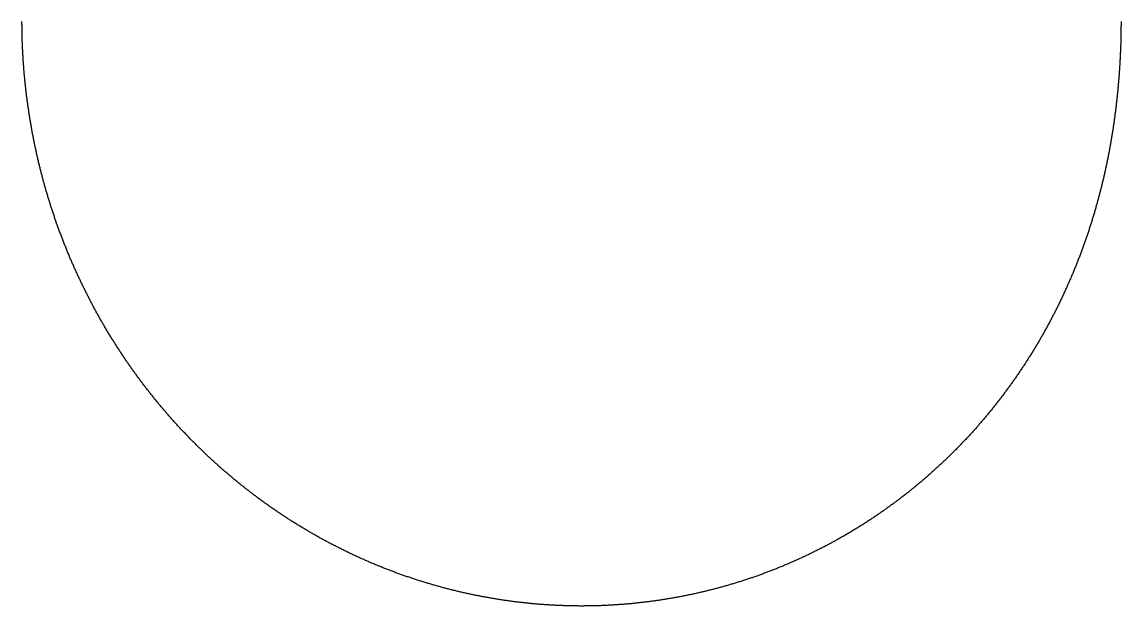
# Model space of a CAD drawing. Header units: metres. Extents: x -294 to 245, y -287 to 286.
# Drawn here: x -294 to 245, y -287 to 0 of the extents above; entities that cross this region are included whole.
import ezdxf

# ---------------------------------------------------------------- set-up
doc = ezdxf.new("R2010")
doc.units = ezdxf.units.M

msp = doc.modelspace()

# ---------------------------------------------------------------- linework, layer by layer
msp.add_lwpolyline([(245.04, -0.24), (245.04, -0.72), (245.04, -1.21), (245.04, -1.21), (245.04, -1.7), (245.04, -2.18), (245.03, -2.67), (245.03, -3.16), (245.03, -3.64), (245.02, -4.13), (245.02, -4.62), (245.01, -5.1), (245, -5.59), (245, -6.08), (244.99, -6.56), (244.98, -7.05), (244.97, -7.54), (244.96, -8.02), (244.95, -8.51), (244.94, -9), (244.93, -9.48), (244.91, -9.97), (244.9, -10.45), (244.88, -10.94), (244.87, -11.43), (244.85, -11.91), (244.84, -12.4), (244.82, -12.89), (244.8, -13.37), (244.78, -13.86), (244.76, -14.35), (244.74, -14.83), (244.72, -15.32), (244.7, -15.8), (244.68, -16.29), (244.66, -16.78), (244.63, -17.26), (244.61, -17.75), (244.58, -18.24), (244.56, -18.72), (244.53, -19.21), (244.51, -19.69), (244.48, -20.18), (244.45, -20.67), (244.42, -21.15), (244.4, -21.64), (244.37, -22.12), (244.34, -22.61), (244.31, -23.09), (244.27, -23.58), (244.24, -24.07), (244.21, -24.55), (244.18, -25.04), (244.14, -25.52), (244.11, -26.01), (244.07, -26.49), (244.04, -26.98), (244, -27.46), (243.96, -27.95), (243.92, -28.43), (243.88, -28.92), (243.84, -29.4), (243.8, -29.89), (243.76, -30.37), (243.72, -30.86), (243.68, -31.34), (243.63, -31.83), (243.59, -32.31), (243.55, -32.8), (243.5, -33.28), (243.45, -33.77), (243.41, -34.25), (243.36, -34.74), (243.31, -35.22), (243.26, -35.71), (243.21, -36.19), (243.16, -36.67), (243.11, -37.16), (243.06, -37.64), (243.01, -38.13), (242.96, -38.61), (242.9, -39.09), (242.85, -39.58), (242.8, -40.06), (242.74, -40.54), (242.68, -41.03), (242.63, -41.51), (242.57, -41.99), (242.51, -42.48), (242.45, -42.96), (242.39, -43.44), (242.33, -43.93), (242.27, -44.41), (242.21, -44.89), (242.15, -45.37), (242.08, -45.86), (242.02, -46.34), (241.95, -46.82), (241.89, -47.3), (241.82, -47.79), (241.76, -48.27), (241.69, -48.75), (241.62, -49.23), (241.55, -49.71), (241.48, -50.2), (241.41, -50.68), (241.34, -51.16), (241.27, -51.64), (241.2, -52.12), (241.12, -52.6), (241.05, -53.08), (240.97, -53.57), (240.9, -54.05), (240.82, -54.53), (240.75, -55.01), (240.67, -55.49), (240.59, -55.97), (240.51, -56.45), (240.43, -56.93), (240.35, -57.41), (240.27, -57.89), (240.19, -58.37), (240.11, -58.85), (240.02, -59.33), (239.94, -59.81), (239.85, -60.29), (239.77, -60.77), (239.68, -61.24), (239.6, -61.72), (239.51, -62.2), (239.42, -62.68), (239.33, -63.16), (239.24, -63.64), (239.15, -64.12), (239.06, -64.59), (238.97, -65.07), (238.87, -65.55), (238.78, -66.03), (238.69, -66.51), (238.59, -66.98), (238.5, -67.46), (238.4, -67.94), (238.3, -68.41), (238.21, -68.89), (238.11, -69.37), (238.01, -69.84), (237.91, -70.32), (237.81, -70.8), (237.71, -71.27), (237.6, -71.75), (237.5, -72.22), (237.4, -72.7), (237.29, -73.17), (237.19, -73.65), (237.08, -74.12), (236.97, -74.6), (236.87, -75.07), (236.76, -75.55), (236.65, -76.02), (236.54, -76.5), (236.43, -76.97), (236.32, -77.45), (236.21, -77.92), (236.09, -78.39), (235.98, -78.87), (235.86, -79.34), (235.75, -79.81), (235.63, -80.28), (235.52, -80.76), (235.4, -81.23), (235.28, -81.7), (235.16, -82.17), (235.04, -82.65), (234.92, -83.12), (234.8, -83.59), (234.68, -84.06), (234.56, -84.53), (234.43, -85), (234.31, -85.47), (234.18, -85.94), (234.06, -86.41), (233.93, -86.88), (233.81, -87.35), (233.68, -87.82), (233.55, -88.29), (233.42, -88.76), (233.29, -89.23), (233.16, -89.7), (233.03, -90.17), (232.89, -90.63), (232.76, -91.1), (232.63, -91.57), (232.49, -92.04), (232.36, -92.51), (232.22, -92.97), (232.08, -93.44), (231.95, -93.91), (231.81, -94.37), (231.67, -94.84), (231.53, -95.31), (231.39, -95.77), (231.25, -96.24), (231.1, -96.7), (230.96, -97.17), (230.82, -97.63), (230.67, -98.1), (230.53, -98.56), (230.38, -99.03), (230.23, -99.49), (230.09, -99.95), (229.94, -100.42), (229.79, -100.88), (229.64, -101.34), (229.49, -101.81), (229.34, -102.27), (229.18, -102.73), (229.03, -103.19), (228.88, -103.66), (228.72, -104.12), (228.57, -104.58), (228.41, -105.04), (228.25, -105.5), (228.1, -105.96), (227.94, -106.42), (227.78, -106.88), (227.62, -107.34), (227.46, -107.8), (227.3, -108.26), (227.13, -108.72), (226.97, -109.18), (226.81, -109.64), (226.64, -110.09), (226.48, -110.55), (226.31, -111.01), (226.14, -111.47), (225.98, -111.92), (225.81, -112.38), (225.64, -112.84), (225.47, -113.29), (225.3, -113.75), (225.13, -114.2), (224.95, -114.66), (224.78, -115.11), (224.61, -115.57), (224.43, -116.02), (224.26, -116.48), (224.08, -116.93), (223.9, -117.38), (223.73, -117.84), (223.55, -118.29), (223.37, -118.74), (223.19, -119.19), (223.01, -119.65), (222.83, -120.1), (222.64, -120.55), (222.46, -121), (222.28, -121.45), (222.09, -121.9), (221.91, -122.35), (221.72, -122.8), (221.53, -123.25), (221.35, -123.7), (221.16, -124.15), (220.97, -124.6), (220.78, -125.04), (220.59, -125.49), (220.4, -125.94), (220.2, -126.39), (220.01, -126.83), (219.82, -127.28), (219.62, -127.73), (219.43, -128.17), (219.23, -128.62), (219.03, -129.06), (218.84, -129.51), (218.64, -129.95), (218.44, -130.4), (218.24, -130.84), (218.04, -131.28), (217.84, -131.73), (217.64, -132.17), (217.43, -132.61), (217.23, -133.05), (217.02, -133.49), (216.82, -133.94), (216.61, -134.38), (216.41, -134.82), (216.2, -135.26), (215.99, -135.7), (215.78, -136.14), (215.57, -136.58), (215.36, -137.01), (215.15, -137.45), (214.94, -137.89), (214.72, -138.33), (214.51, -138.77), (214.3, -139.2), (214.08, -139.64), (213.86, -140.08), (213.65, -140.51), (213.43, -140.95), (213.21, -141.38), (212.99, -141.82), (212.77, -142.25), (212.55, -142.68), (212.33, -143.12), (212.11, -143.55), (211.89, -143.98), (211.66, -144.42), (211.44, -144.85), (211.21, -145.28), (210.99, -145.71), (210.76, -146.14), (210.53, -146.57), (210.3, -147), (210.07, -147.43), (209.84, -147.86), (209.61, -148.29), (209.38, -148.72), (209.15, -149.14), (208.92, -149.57), (208.69, -150), (208.45, -150.43), (208.22, -150.85), (207.98, -151.28), (207.74, -151.7), (207.51, -152.13), (207.27, -152.55), (207.03, -152.98), (206.79, -153.4), (206.55, -153.82), (206.31, -154.25), (206.07, -154.67), (205.83, -155.09), (205.58, -155.51), (205.34, -155.93), (205.1, -156.36), (204.85, -156.78), (204.6, -157.2), (204.36, -157.62), (204.11, -158.03), (203.86, -158.45), (203.61, -158.87), (203.36, -159.29), (203.11, -159.71), (202.86, -160.12), (202.61, -160.54), (202.36, -160.96), (202.1, -161.37), (201.85, -161.79), (201.59, -162.2), (201.34, -162.61), (201.08, -163.03), (200.82, -163.44), (200.56, -163.85), (200.31, -164.27), (200.05, -164.68), (199.79, -165.09), (199.53, -165.5), (199.26, -165.91), (199, -166.32), (198.74, -166.73), (198.47, -167.14), (198.21, -167.55), (197.94, -167.95), (197.68, -168.36), (197.41, -168.77), (197.14, -169.18), (196.87, -169.58), (196.61, -169.99), (196.34, -170.39), (196.07, -170.8), (195.79, -171.2), (195.52, -171.61), (195.25, -172.01), (194.98, -172.41), (194.7, -172.81), (194.43, -173.21), (194.15, -173.62), (193.88, -174.02), (193.6, -174.42), (193.32, -174.82), (193.04, -175.22), (192.76, -175.61), (192.48, -176.01), (192.2, -176.41), (191.92, -176.81), (191.64, -177.2), (191.36, -177.6), (191.07, -178), (190.79, -178.39), (190.5, -178.79), (190.22, -179.18), (189.93, -179.57), (189.65, -179.97), (189.36, -180.36), (189.07, -180.75), (188.78, -181.14), (188.49, -181.53), (188.2, -181.92), (187.91, -182.31), (187.62, -182.7), (187.32, -183.09), (187.03, -183.48), (186.74, -183.87), (186.44, -184.26), (186.15, -184.64), (185.85, -185.03), (185.55, -185.42), (185.26, -185.8), (184.96, -186.18), (184.66, -186.57), (184.36, -186.95), (184.06, -187.34), (183.76, -187.72), (183.46, -188.1), (183.15, -188.48), (182.85, -188.86), (182.55, -189.24), (182.24, -189.62), (181.94, -190), (181.63, -190.38), (181.32, -190.76), (181.02, -191.13), (180.71, -191.51), (180.4, -191.89), (180.09, -192.26), (179.78, -192.64), (179.47, -193.01), (179.16, -193.39), (178.85, -193.76), (178.53, -194.13), (178.22, -194.51), (177.91, -194.88), (177.59, -195.25), (177.28, -195.62), (176.96, -195.99), (176.64, -196.36), (176.33, -196.73), (176.01, -197.1), (175.69, -197.46), (175.37, -197.83), (175.05, -198.2), (174.73, -198.56), (174.41, -198.93), (174.08, -199.29), (173.76, -199.66), (173.44, -200.02), (173.11, -200.38), (172.79, -200.75), (172.46, -201.11), (172.14, -201.47), (171.81, -201.83), (171.48, -202.19), (171.15, -202.55), (170.82, -202.91), (170.49, -203.27), (170.16, -203.62), (169.83, -203.98), (169.5, -204.34), (169.17, -204.69), (168.84, -205.05), (168.5, -205.4), (168.17, -205.75), (167.83, -206.11), (167.5, -206.46), (167.16, -206.81), (166.82, -207.16), (166.49, -207.51), (166.15, -207.86), (165.81, -208.21), (165.47, -208.56), (165.13, -208.91), (164.79, -209.26), (164.45, -209.61), (164.11, -209.95), (163.76, -210.3), (163.42, -210.64), (163.08, -210.99), (162.73, -211.33), (162.39, -211.67), (162.04, -212.02), (161.69, -212.36), (161.35, -212.7), (161, -213.04), (160.65, -213.38), (160.3, -213.72), (159.95, -214.06), (159.6, -214.4), (159.25, -214.73), (158.9, -215.07), (158.55, -215.41), (158.2, -215.74), (157.84, -216.08), (157.49, -216.41), (157.13, -216.74), (156.78, -217.08), (156.42, -217.41), (156.07, -217.74), (155.71, -218.07), (155.35, -218.4), (154.99, -218.73), (154.63, -219.06), (154.27, -219.39), (153.91, -219.71), (153.55, -220.04), (153.19, -220.37), (152.83, -220.69), (152.47, -221.02), (152.1, -221.34), (151.74, -221.66), (151.38, -221.99), (151.01, -222.31), (150.65, -222.63), (150.28, -222.95), (149.91, -223.27), (149.55, -223.59), (149.18, -223.91), (148.81, -224.23), (148.44, -224.54), (148.07, -224.86), (147.7, -225.18), (147.33, -225.49), (146.96, -225.81), (146.59, -226.12), (146.21, -226.43), (145.84, -226.74), (145.47, -227.06), (145.09, -227.37), (144.72, -227.68), (144.34, -227.99), (143.96, -228.3), (143.59, -228.6), (143.21, -228.91), (142.83, -229.22), (142.45, -229.52), (142.07, -229.83), (141.69, -230.13), (141.31, -230.44), (140.93, -230.74), (140.55, -231.04), (140.17, -231.34), (139.79, -231.65), (139.4, -231.95), (139.02, -232.25), (138.64, -232.54), (138.25, -232.84), (137.87, -233.14), (137.48, -233.44), (137.1, -233.73), (136.71, -234.03), (136.32, -234.32), (135.93, -234.62), (135.54, -234.91), (135.16, -235.2), (134.77, -235.49), (134.38, -235.78), (133.98, -236.07), (133.59, -236.36), (133.2, -236.65), (132.81, -236.94), (132.42, -237.23), (132.02, -237.51), (131.63, -237.8), (131.23, -238.09), (130.84, -238.37), (130.44, -238.65), (130.05, -238.94), (129.65, -239.22), (129.25, -239.5), (128.86, -239.78), (128.46, -240.06), (128.06, -240.34), (127.66, -240.62), (127.26, -240.89), (126.86, -241.17), (126.46, -241.45), (126.06, -241.72), (125.66, -242), (125.25, -242.27), (124.85, -242.54), (124.45, -242.82), (124.04, -243.09), (123.64, -243.36), (123.23, -243.63), (122.83, -243.9), (122.42, -244.17), (122.02, -244.43), (121.61, -244.7), (121.2, -244.97), (120.79, -245.23), (120.38, -245.5), (119.98, -245.76), (119.57, -246.02), (119.16, -246.29), (118.75, -246.55), (118.33, -246.81), (117.92, -247.07), (117.51, -247.33), (117.1, -247.59), (116.69, -247.84), (116.27, -248.1), (115.86, -248.36), (115.44, -248.61), (115.03, -248.87), (114.61, -249.12), (114.2, -249.37), (113.78, -249.63), (113.36, -249.88), (112.95, -250.13), (112.53, -250.38), (112.11, -250.63), (111.69, -250.87), (111.27, -251.12), (110.85, -251.37), (110.43, -251.61), (110.01, -251.86), (109.59, -252.1), (109.17, -252.35), (108.75, -252.59), (108.33, -252.83), (107.9, -253.07), (107.48, -253.31), (107.06, -253.55), (106.63, -253.79), (106.21, -254.03), (105.78, -254.27), (105.36, -254.5), (104.93, -254.74), (104.51, -254.97), (104.08, -255.21), (103.65, -255.44), (103.22, -255.67), (102.8, -255.9), (102.37, -256.13), (101.94, -256.36), (101.51, -256.59), (101.08, -256.82), (100.65, -257.05), (100.22, -257.27), (99.79, -257.5), (99.35, -257.73), (98.92, -257.95), (98.49, -258.17), (98.06, -258.4), (97.62, -258.62), (97.19, -258.84), (96.76, -259.06), (96.32, -259.28), (95.89, -259.49), (95.45, -259.71), (95.01, -259.93), (94.58, -260.14), (94.14, -260.36), (93.7, -260.57), (93.27, -260.79), (92.83, -261), (92.39, -261.21), (91.95, -261.42), (91.51, -261.63), (91.07, -261.84), (90.63, -262.05), (90.19, -262.26), (89.75, -262.46), (89.31, -262.67), (88.87, -262.88), (88.43, -263.08), (87.99, -263.28), (87.54, -263.49), (87.1, -263.69), (86.66, -263.89), (86.21, -264.09), (85.77, -264.29), (85.33, -264.49), (84.88, -264.68), (84.44, -264.88), (83.99, -265.08), (83.54, -265.27), (83.1, -265.47), (82.65, -265.66), (82.2, -265.85), (81.76, -266.04), (81.31, -266.23), (80.86, -266.42), (80.41, -266.61), (79.96, -266.8), (79.52, -266.99), (79.07, -267.18), (78.62, -267.36), (78.17, -267.55), (77.71, -267.73), (77.26, -267.91), (76.81, -268.09), (76.36, -268.28), (75.91, -268.46), (75.46, -268.64), (75, -268.82), (74.55, -268.99), (74.1, -269.17), (73.64, -269.35), (73.19, -269.52), (72.74, -269.7), (72.28, -269.87), (71.83, -270.04), (71.37, -270.21), (70.91, -270.39), (70.46, -270.56), (70, -270.72), (69.55, -270.89), (69.09, -271.06), (68.63, -271.23), (68.17, -271.39), (67.72, -271.56), (67.26, -271.72), (66.8, -271.89), (66.34, -272.05), (65.88, -272.21), (65.42, -272.37), (64.96, -272.53), (64.5, -272.69), (64.04, -272.85), (63.58, -273), (63.12, -273.16), (62.66, -273.32), (62.2, -273.47), (61.74, -273.62), (61.27, -273.78), (60.81, -273.93), (60.35, -274.08), (59.89, -274.23), (59.42, -274.38), (58.96, -274.53), (58.5, -274.68), (58.03, -274.82), (57.57, -274.97), (57.1, -275.11), (56.64, -275.26), (56.17, -275.4), (55.71, -275.54), (55.24, -275.68), (54.77, -275.83), (54.31, -275.97), (53.84, -276.1), (53.38, -276.24), (52.91, -276.38), (52.44, -276.52), (51.97, -276.65), (51.51, -276.78), (51.04, -276.92), (50.57, -277.05), (50.1, -277.18), (49.63, -277.31), (49.16, -277.44), (48.69, -277.57), (48.22, -277.7), (47.75, -277.83), (47.28, -277.95), (46.81, -278.08), (46.34, -278.2), (45.87, -278.33), (45.4, -278.45), (44.93, -278.57), (44.46, -278.69), (43.99, -278.81), (43.52, -278.93), (43.04, -279.05), (42.57, -279.17), (42.1, -279.29), (41.63, -279.4), (41.15, -279.52), (40.68, -279.63), (40.21, -279.74), (39.73, -279.85), (39.26, -279.97), (38.78, -280.08), (38.31, -280.19), (37.84, -280.29), (37.36, -280.4), (36.89, -280.51), (36.41, -280.61), (35.94, -280.72), (35.46, -280.82), (34.99, -280.93), (34.51, -281.03), (34.03, -281.13), (33.56, -281.23), (33.08, -281.33), (32.6, -281.43), (32.13, -281.53), (31.65, -281.62), (31.17, -281.72), (30.7, -281.81), (30.22, -281.91), (29.74, -282), (29.26, -282.09), (28.78, -282.19), (28.31, -282.28), (27.83, -282.37), (27.35, -282.45), (26.87, -282.54), (26.39, -282.63), (25.91, -282.72), (25.43, -282.8), (24.95, -282.88), (24.47, -282.97), (24, -283.05), (23.52, -283.13), (23.04, -283.21), (22.56, -283.29), (22.07, -283.37), (21.59, -283.45), (21.11, -283.53), (20.63, -283.6), (20.15, -283.68), (19.67, -283.75), (19.19, -283.82), (18.71, -283.9), (18.23, -283.97), (17.75, -284.04), (17.26, -284.11), (16.78, -284.18), (16.3, -284.24), (15.82, -284.31), (15.34, -284.38), (14.85, -284.44), (14.37, -284.51), (13.89, -284.57), (13.41, -284.63), (12.92, -284.69), (12.44, -284.75), (11.96, -284.81), (11.47, -284.87), (10.99, -284.93), (10.51, -284.99), (10.02, -285.04), (9.54, -285.1), (9.06, -285.15), (8.57, -285.21), (8.09, -285.26), (7.6, -285.31), (7.12, -285.36), (6.64, -285.41), (6.15, -285.46), (5.67, -285.51), (5.18, -285.56), (4.7, -285.6), (4.21, -285.65), (3.73, -285.69), (3.24, -285.73), (2.76, -285.78), (2.28, -285.82), (1.79, -285.86), (1.31, -285.9), (0.82, -285.94), (0.33, -285.98), (-0.15, -286.01), (-0.64, -286.05), (-1.12, -286.08), (-1.61, -286.12), (-2.09, -286.15), (-2.58, -286.18), (-3.06, -286.21), (-3.55, -286.24), (-4.04, -286.27), (-4.52, -286.3), (-5.01, -286.33), (-5.49, -286.36), (-5.98, -286.38), (-6.47, -286.41), (-6.95, -286.43), (-7.44, -286.46), (-7.92, -286.48), (-8.41, -286.5), (-8.9, -286.52), (-9.38, -286.54), (-9.87, -286.56), (-10.36, -286.58), (-10.84, -286.59), (-11.33, -286.61), (-11.81, -286.62), (-12.3, -286.64), (-12.79, -286.65), (-13.27, -286.66), (-13.76, -286.67), (-14.25, -286.68), (-14.73, -286.69), (-15.22, -286.7), (-15.71, -286.71), (-16.19, -286.72), (-16.68, -286.72), (-17.17, -286.73), (-17.65, -286.73), (-18.14, -286.73), (-18.63, -286.74), (-19.11, -286.74), (-19.6, -286.74), (-20.09, -286.74), (-20.57, -286.74), (-21.06, -286.73), (-21.55, -286.73), (-22.03, -286.73), (-22.52, -286.72), (-23.01, -286.72), (-23.49, -286.71), (-23.98, -286.7), (-24.47, -286.69), (-24.95, -286.68), (-25.44, -286.67), (-25.93, -286.66), (-26.41, -286.65), (-26.9, -286.63), (-27.39, -286.62), (-27.87, -286.61), (-28.36, -286.59), (-28.85, -286.57), (-29.33, -286.55), (-29.82, -286.54), (-30.31, -286.52), (-30.79, -286.5), (-31.28, -286.47), (-31.76, -286.45), (-32.25, -286.43), (-32.74, -286.4), (-33.22, -286.38), (-33.71, -286.35), (-34.19, -286.33), (-34.68, -286.3), (-35.17, -286.27), (-35.65, -286.24), (-36.14, -286.21), (-36.62, -286.18), (-37.11, -286.15), (-37.59, -286.11), (-38.08, -286.08), (-38.57, -286.04), (-39.05, -286.01), (-39.54, -285.97), (-40.02, -285.93), (-40.51, -285.89), (-40.99, -285.85), (-41.48, -285.81), (-41.96, -285.77), (-42.45, -285.73), (-42.93, -285.69), (-43.42, -285.64), (-43.9, -285.6), (-44.39, -285.55), (-44.87, -285.5), (-45.35, -285.46), (-45.84, -285.41), (-46.32, -285.36), (-46.81, -285.31), (-47.29, -285.26), (-47.77, -285.2), (-48.26, -285.15), (-48.74, -285.1), (-49.23, -285.04), (-49.71, -284.99), (-50.19, -284.93), (-50.68, -284.87), (-51.16, -284.81), (-51.64, -284.75), (-52.13, -284.69), (-52.61, -284.63), (-53.09, -284.57), (-53.57, -284.51), (-54.06, -284.44), (-54.54, -284.38), (-55.02, -284.31), (-55.5, -284.25), (-55.98, -284.18), (-56.47, -284.11), (-56.95, -284.04), (-57.43, -283.97), (-57.91, -283.9), (-58.39, -283.83), (-58.87, -283.75), (-59.35, -283.68), (-59.84, -283.61), (-60.32, -283.53), (-60.8, -283.45), (-61.28, -283.38), (-61.76, -283.3), (-62.24, -283.22), (-62.72, -283.14), (-63.2, -283.06), (-63.68, -282.98), (-64.16, -282.89), (-64.64, -282.81), (-65.12, -282.73), (-65.6, -282.64), (-66.07, -282.55), (-66.55, -282.47), (-67.03, -282.38), (-67.51, -282.29), (-67.99, -282.2), (-68.47, -282.11), (-68.95, -282.02), (-69.42, -281.93), (-69.9, -281.83), (-70.38, -281.74), (-70.86, -281.64), (-71.33, -281.55), (-71.81, -281.45), (-72.29, -281.35), (-72.76, -281.25), (-73.24, -281.15), (-73.72, -281.05), (-74.19, -280.95), (-74.67, -280.85), (-75.14, -280.75), (-75.62, -280.64), (-76.09, -280.54), (-76.57, -280.43), (-77.04, -280.33), (-77.52, -280.22), (-77.99, -280.11), (-78.47, -280), (-78.94, -279.89), (-79.42, -279.78), (-79.89, -279.67), (-80.36, -279.56), (-80.84, -279.44), (-81.31, -279.33), (-81.78, -279.21), (-82.26, -279.1), (-82.73, -278.98), (-83.2, -278.86), (-83.67, -278.75), (-84.14, -278.63), (-84.62, -278.51), (-85.09, -278.38), (-85.56, -278.26), (-86.03, -278.14), (-86.5, -278.02), (-86.97, -277.89), (-87.44, -277.77), (-87.91, -277.64), (-88.38, -277.51), (-88.85, -277.38), (-89.32, -277.25), (-89.79, -277.12), (-90.26, -276.99), (-90.73, -276.86), (-91.19, -276.73), (-91.66, -276.6), (-92.13, -276.46), (-92.6, -276.33), (-93.07, -276.19), (-93.53, -276.06), (-94, -275.92), (-94.47, -275.78), (-94.93, -275.64), (-95.4, -275.5), (-95.86, -275.36), (-96.33, -275.22), (-96.8, -275.07), (-97.26, -274.93), (-97.72, -274.79), (-98.19, -274.64), (-98.65, -274.5), (-99.12, -274.35), (-99.58, -274.2), (-100.04, -274.05), (-100.51, -273.9), (-100.97, -273.75), (-101.43, -273.6), (-101.9, -273.45), (-102.36, -273.3), (-102.82, -273.14), (-103.28, -272.99), (-103.74, -272.83), (-104.2, -272.68), (-104.66, -272.52), (-105.13, -272.36), (-105.59, -272.2), (-106.05, -272.04), (-106.5, -271.88), (-106.96, -271.72), (-107.42, -271.56), (-107.88, -271.4), (-108.34, -271.23), (-108.8, -271.07), (-109.26, -270.9), (-109.71, -270.74), (-110.17, -270.57), (-110.63, -270.4), (-111.08, -270.24), (-111.54, -270.07), (-112, -269.9), (-112.45, -269.72), (-112.91, -269.55), (-113.36, -269.38), (-113.82, -269.21), (-114.27, -269.03), (-114.73, -268.86), (-115.18, -268.68), (-115.63, -268.5), (-116.09, -268.33), (-116.54, -268.15), (-116.99, -267.97), (-117.44, -267.79), (-117.89, -267.61), (-118.35, -267.42), (-118.8, -267.24), (-119.25, -267.06), (-119.7, -266.87), (-120.15, -266.69), (-120.6, -266.5), (-121.05, -266.32), (-121.5, -266.13), (-121.95, -265.94), (-122.39, -265.75), (-122.84, -265.56), (-123.29, -265.37), (-123.74, -265.18), (-124.18, -264.99), (-124.63, -264.79), (-125.08, -264.6), (-125.52, -264.4), (-125.97, -264.21), (-126.41, -264.01), (-126.86, -263.82), (-127.3, -263.62), (-127.75, -263.42), (-128.19, -263.22), (-128.64, -263.02), (-129.08, -262.82), (-129.52, -262.62), (-129.96, -262.41), (-130.41, -262.21), (-130.85, -262), (-131.29, -261.8), (-131.73, -261.59), (-132.17, -261.39), (-132.61, -261.18), (-133.05, -260.97), (-133.49, -260.76), (-133.93, -260.55), (-134.37, -260.34), (-134.81, -260.13), (-135.24, -259.92), (-135.68, -259.7), (-136.12, -259.49), (-136.56, -259.27), (-136.99, -259.06), (-137.43, -258.84), (-137.86, -258.63), (-138.3, -258.41), (-138.73, -258.19), (-139.17, -257.97), (-139.6, -257.75), (-140.04, -257.53), (-140.47, -257.31), (-140.9, -257.08), (-141.33, -256.86), (-141.77, -256.64), (-142.2, -256.41), (-142.63, -256.19), (-143.06, -255.96), (-143.49, -255.73), (-143.92, -255.5), (-144.35, -255.27), (-144.78, -255.05), (-145.21, -254.82), (-145.64, -254.58), (-146.06, -254.35), (-146.49, -254.12), (-146.92, -253.89), (-147.35, -253.65), (-147.77, -253.42), (-148.2, -253.18), (-148.62, -252.94), (-149.05, -252.71), (-149.47, -252.47), (-149.9, -252.23), (-150.32, -251.99), (-150.74, -251.75), (-151.17, -251.51), (-151.59, -251.27), (-152.01, -251.03), (-152.43, -250.78), (-152.85, -250.54), (-153.27, -250.29), (-153.69, -250.05), (-154.11, -249.8), (-154.53, -249.55), (-154.95, -249.31), (-155.37, -249.06), (-155.79, -248.81), (-156.21, -248.56), (-156.62, -248.31), (-157.04, -248.05), (-157.46, -247.8), (-157.87, -247.55), (-158.29, -247.29), (-158.7, -247.04), (-159.12, -246.78), (-159.53, -246.53), (-159.94, -246.27), (-160.36, -246.01), (-160.77, -245.76), (-161.18, -245.5), (-161.59, -245.24), (-162, -244.98), (-162.41, -244.72), (-162.82, -244.45), (-163.23, -244.19), (-163.64, -243.93), (-164.05, -243.66), (-164.46, -243.4), (-164.87, -243.13), (-165.28, -242.87), (-165.68, -242.6), (-166.09, -242.33), (-166.49, -242.06), (-166.9, -241.79), (-167.31, -241.52), (-167.71, -241.25), (-168.11, -240.98), (-168.52, -240.71), (-168.92, -240.44), (-169.32, -240.16), (-169.72, -239.89), (-170.13, -239.61), (-170.53, -239.34), (-170.93, -239.06), (-171.33, -238.78), (-171.73, -238.51), (-172.13, -238.23), (-172.53, -237.95), (-172.92, -237.67), (-173.32, -237.39), (-173.72, -237.11), (-174.11, -236.82), (-174.51, -236.54), (-174.91, -236.26), (-175.3, -235.97), (-175.7, -235.69), (-176.09, -235.4), (-176.48, -235.12), (-176.88, -234.83), (-177.27, -234.54), (-177.66, -234.25), (-178.05, -233.97), (-178.44, -233.68), (-178.84, -233.39), (-179.23, -233.09), (-179.62, -232.8), (-180, -232.51), (-180.39, -232.22), (-180.78, -231.92), (-181.17, -231.63), (-181.56, -231.33), (-181.94, -231.04), (-182.33, -230.74), (-182.71, -230.44), (-183.1, -230.15), (-183.48, -229.85), (-183.87, -229.55), (-184.25, -229.25), (-184.63, -228.95), (-185.01, -228.65), (-185.4, -228.34), (-185.78, -228.04), (-186.16, -227.74), (-186.54, -227.43), (-186.92, -227.13), (-187.3, -226.82), (-187.67, -226.52), (-188.05, -226.21), (-188.43, -225.9), (-188.81, -225.6), (-189.18, -225.29), (-189.56, -224.98), (-189.93, -224.67), (-190.31, -224.36), (-190.68, -224.04), (-191.06, -223.73), (-191.43, -223.42), (-191.8, -223.11), (-192.17, -222.79), (-192.54, -222.48), (-192.92, -222.16), (-193.29, -221.85), (-193.66, -221.53), (-194.02, -221.21), (-194.39, -220.9), (-194.76, -220.58), (-195.13, -220.26), (-195.5, -219.94), (-195.86, -219.62), (-196.23, -219.3), (-196.59, -218.98), (-196.96, -218.65), (-197.32, -218.33), (-197.69, -218.01), (-198.05, -217.68), (-198.41, -217.36), (-198.77, -217.03), (-199.13, -216.71), (-199.5, -216.38), (-199.86, -216.05), (-200.22, -215.72), (-200.57, -215.4), (-200.93, -215.07), (-201.29, -214.74), (-201.65, -214.41), (-202, -214.08), (-202.36, -213.74), (-202.72, -213.41), (-203.07, -213.08), (-203.43, -212.74), (-203.78, -212.41), (-204.13, -212.08), (-204.49, -211.74), (-204.84, -211.4), (-205.19, -211.07), (-205.54, -210.73), (-205.89, -210.39), (-206.24, -210.05), (-206.59, -209.71), (-206.94, -209.38), (-207.29, -209.03), (-207.63, -208.69), (-207.98, -208.35), (-208.33, -208.01), (-208.67, -207.67), (-209.02, -207.32), (-209.36, -206.98), (-209.7, -206.64), (-210.05, -206.29), (-210.39, -205.95), (-210.73, -205.6), (-211.07, -205.25), (-211.42, -204.9), (-211.76, -204.56), (-212.1, -204.21), (-212.43, -203.86), (-212.77, -203.51), (-213.11, -203.16), (-213.45, -202.81), (-213.78, -202.46), (-214.12, -202.1), (-214.46, -201.75), (-214.79, -201.4), (-215.12, -201.04), (-215.46, -200.69), (-215.79, -200.33), (-216.12, -199.98), (-216.45, -199.62), (-216.79, -199.27), (-217.12, -198.91), (-217.45, -198.55), (-217.78, -198.19), (-218.1, -197.83), (-218.43, -197.47), (-218.76, -197.11), (-219.09, -196.75), (-219.41, -196.39), (-219.74, -196.03), (-220.06, -195.67), (-220.39, -195.3), (-220.71, -194.94), (-221.03, -194.58), (-221.36, -194.21), (-221.68, -193.85), (-222, -193.48), (-222.32, -193.11), (-222.64, -192.75), (-222.96, -192.38), (-223.28, -192.01), (-223.59, -191.64), (-223.91, -191.27), (-224.23, -190.91), (-224.54, -190.54), (-224.86, -190.16), (-225.18, -189.79), (-225.49, -189.42), (-225.8, -189.05), (-226.12, -188.68), (-226.43, -188.3), (-226.74, -187.93), (-227.05, -187.56), (-227.36, -187.18), (-227.67, -186.8), (-227.98, -186.43), (-228.29, -186.05), (-228.6, -185.67), (-228.9, -185.3), (-229.21, -184.92), (-229.51, -184.54), (-229.82, -184.16), (-230.12, -183.78), (-230.43, -183.4), (-230.73, -183.02), (-231.03, -182.64), (-231.34, -182.26), (-231.64, -181.87), (-231.94, -181.49), (-232.24, -181.11), (-232.54, -180.72), (-232.84, -180.34), (-233.13, -179.96), (-233.43, -179.57), (-233.73, -179.18), (-234.02, -178.8), (-234.32, -178.41), (-234.61, -178.02), (-234.91, -177.64), (-235.2, -177.25), (-235.49, -176.86), (-235.79, -176.47), (-236.08, -176.08), (-236.37, -175.69), (-236.66, -175.3), (-236.95, -174.91), (-237.24, -174.52), (-237.52, -174.12), (-237.81, -173.73), (-238.1, -173.34), (-238.38, -172.94), (-238.67, -172.55), (-238.95, -172.15), (-239.24, -171.76), (-239.52, -171.36), (-239.8, -170.97), (-240.09, -170.57), (-240.37, -170.17), (-240.65, -169.78), (-240.93, -169.38), (-241.21, -168.98), (-241.49, -168.58), (-241.76, -168.18), (-242.04, -167.78), (-242.32, -167.38), (-242.59, -166.98), (-242.87, -166.58), (-243.14, -166.18), (-243.42, -165.77), (-243.69, -165.37), (-243.96, -164.97), (-244.24, -164.56), (-244.51, -164.16), (-244.78, -163.76), (-245.05, -163.35), (-245.32, -162.94), (-245.58, -162.54), (-245.85, -162.13), (-246.12, -161.73), (-246.39, -161.32), (-246.65, -160.91), (-246.92, -160.5), (-247.18, -160.09), (-247.44, -159.68), (-247.71, -159.27), (-247.97, -158.86), (-248.23, -158.45), (-248.49, -158.04), (-248.75, -157.63), (-249.01, -157.22), (-249.27, -156.81), (-249.53, -156.39), (-249.78, -155.98), (-250.04, -155.57), (-250.3, -155.15), (-250.55, -154.74), (-250.81, -154.32), (-251.06, -153.91), (-251.31, -153.49), (-251.57, -153.08), (-251.82, -152.66), (-252.07, -152.24), (-252.32, -151.83), (-252.57, -151.41), (-252.82, -150.99), (-253.07, -150.57), (-253.31, -150.15), (-253.56, -149.73), (-253.81, -149.31), (-254.05, -148.89), (-254.3, -148.47), (-254.54, -148.05), (-254.78, -147.63), (-255.03, -147.21), (-255.27, -146.78), (-255.51, -146.36), (-255.75, -145.94), (-255.99, -145.51), (-256.23, -145.09), (-256.47, -144.67), (-256.7, -144.24), (-256.94, -143.82), (-257.18, -143.39), (-257.41, -142.97), (-257.65, -142.54), (-257.88, -142.11), (-258.11, -141.69), (-258.35, -141.26), (-258.58, -140.83), (-258.81, -140.4), (-259.04, -139.97), (-259.27, -139.54), (-259.5, -139.11), (-259.73, -138.68), (-259.96, -138.25), (-260.18, -137.82), (-260.41, -137.39), (-260.63, -136.96), (-260.86, -136.53), (-261.08, -136.1), (-261.31, -135.66), (-261.53, -135.23), (-261.75, -134.8), (-261.97, -134.36), (-262.19, -133.93), (-262.41, -133.5), (-262.63, -133.06), (-262.85, -132.63), (-263.07, -132.19), (-263.28, -131.76), (-263.5, -131.32), (-263.71, -130.88), (-263.93, -130.45), (-264.14, -130.01), (-264.36, -129.57), (-264.57, -129.13), (-264.78, -128.69), (-264.99, -128.26), (-265.2, -127.82), (-265.41, -127.38), (-265.62, -126.94), (-265.83, -126.5), (-266.03, -126.06), (-266.24, -125.62), (-266.45, -125.18), (-266.65, -124.73), (-266.85, -124.29), (-267.06, -123.85), (-267.26, -123.41), (-267.46, -122.97), (-267.66, -122.52), (-267.86, -122.08), (-268.06, -121.63), (-268.26, -121.19), (-268.46, -120.75), (-268.66, -120.3), (-268.86, -119.86), (-269.05, -119.41), (-269.25, -118.96), (-269.44, -118.52), (-269.64, -118.07), (-269.83, -117.63), (-270.02, -117.18), (-270.21, -116.73), (-270.4, -116.28), (-270.59, -115.84), (-270.78, -115.39), (-270.97, -114.94), (-271.16, -114.49), (-271.35, -114.04), (-271.53, -113.59), (-271.72, -113.14), (-271.9, -112.69), (-272.09, -112.24), (-272.27, -111.79), (-272.45, -111.34), (-272.64, -110.89), (-272.82, -110.43), (-273, -109.98), (-273.18, -109.53), (-273.36, -109.08), (-273.53, -108.62), (-273.71, -108.17), (-273.89, -107.72), (-274.06, -107.26), (-274.24, -106.81), (-274.41, -106.36), (-274.59, -105.9), (-274.76, -105.45), (-274.93, -104.99), (-275.1, -104.54), (-275.28, -104.08), (-275.44, -103.62), (-275.61, -103.17), (-275.78, -102.71), (-275.95, -102.25), (-276.12, -101.8), (-276.28, -101.34), (-276.45, -100.88), (-276.61, -100.42), (-276.78, -99.96), (-276.94, -99.51), (-277.1, -99.05), (-277.26, -98.59), (-277.43, -98.13), (-277.59, -97.67), (-277.75, -97.21), (-277.9, -96.75), (-278.06, -96.29), (-278.22, -95.83), (-278.38, -95.37), (-278.53, -94.91), (-278.69, -94.44), (-278.84, -93.98), (-278.99, -93.52), (-279.15, -93.06), (-279.3, -92.6), (-279.45, -92.13), (-279.6, -91.67), (-279.75, -91.21), (-279.9, -90.74), (-280.05, -90.28), (-280.19, -89.82), (-280.34, -89.35), (-280.48, -88.89), (-280.63, -88.42), (-280.77, -87.96), (-280.92, -87.49), (-281.06, -87.03), (-281.2, -86.56), (-281.34, -86.1), (-281.48, -85.63), (-281.62, -85.16), (-281.76, -84.7), (-281.9, -84.23), (-282.04, -83.76), (-282.17, -83.3), (-282.31, -82.83), (-282.44, -82.36), (-282.58, -81.89), (-282.71, -81.43), (-282.84, -80.96), (-282.98, -80.49), (-283.11, -80.02), (-283.24, -79.55), (-283.37, -79.08), (-283.5, -78.61), (-283.62, -78.14), (-283.75, -77.67), (-283.88, -77.2), (-284, -76.73), (-284.13, -76.26), (-284.25, -75.79), (-284.37, -75.32), (-284.5, -74.85), (-284.62, -74.38), (-284.74, -73.91), (-284.86, -73.44), (-284.98, -72.96), (-285.1, -72.49), (-285.22, -72.02), (-285.33, -71.55), (-285.45, -71.08), (-285.57, -70.6), (-285.68, -70.13), (-285.79, -69.66), (-285.91, -69.18), (-286.02, -68.71), (-286.13, -68.24), (-286.24, -67.76), (-286.35, -67.29), (-286.46, -66.81), (-286.57, -66.34), (-286.68, -65.86), (-286.79, -65.39), (-286.89, -64.91), (-287, -64.44), (-287.1, -63.96), (-287.21, -63.49), (-287.31, -63.01), (-287.41, -62.54), (-287.51, -62.06), (-287.61, -61.59), (-287.71, -61.11), (-287.81, -60.63), (-287.91, -60.16), (-288.01, -59.68), (-288.11, -59.2), (-288.2, -58.73), (-288.3, -58.25), (-288.39, -57.77), (-288.49, -57.29), (-288.58, -56.82), (-288.67, -56.34), (-288.76, -55.86), (-288.86, -55.38), (-288.95, -54.9), (-289.03, -54.42), (-289.12, -53.95), (-289.21, -53.47), (-289.3, -52.99), (-289.38, -52.51), (-289.47, -52.03), (-289.55, -51.55), (-289.64, -51.07), (-289.72, -50.59), (-289.8, -50.11), (-289.88, -49.63), (-289.96, -49.15), (-290.04, -48.67), (-290.12, -48.19), (-290.2, -47.71), (-290.28, -47.23), (-290.36, -46.75), (-290.43, -46.27), (-290.51, -45.79), (-290.58, -45.31), (-290.66, -44.83), (-290.73, -44.35), (-290.8, -43.86), (-290.88, -43.38), (-290.95, -42.9), (-291.02, -42.42), (-291.09, -41.94), (-291.16, -41.46), (-291.22, -40.97), (-291.29, -40.49), (-291.36, -40.01), (-291.42, -39.53), (-291.49, -39.05), (-291.55, -38.56), (-291.62, -38.08), (-291.68, -37.6), (-291.74, -37.12), (-291.8, -36.63), (-291.86, -36.15), (-291.92, -35.67), (-291.98, -35.18), (-292.04, -34.7), (-292.09, -34.22), (-292.15, -33.73), (-292.21, -33.25), (-292.26, -32.77), (-292.31, -32.28), (-292.37, -31.8), (-292.42, -31.31), (-292.47, -30.83), (-292.52, -30.35), (-292.57, -29.86), (-292.62, -29.38), (-292.67, -28.89), (-292.72, -28.41), (-292.76, -27.92), (-292.81, -27.44), (-292.85, -26.96), (-292.9, -26.47), (-292.94, -25.99), (-292.98, -25.5), (-293.03, -25.02), (-293.07, -24.53), (-293.11, -24.05), (-293.15, -23.56), (-293.18, -23.08), (-293.22, -22.59), (-293.26, -22.11), (-293.3, -21.62), (-293.33, -21.13), (-293.37, -20.65), (-293.4, -20.16), (-293.43, -19.68), (-293.46, -19.19), (-293.5, -18.71), (-293.53, -18.22), (-293.56, -17.74), (-293.58, -17.25), (-293.61, -16.76), (-293.64, -16.28), (-293.67, -15.79), (-293.69, -15.31), (-293.72, -14.82), (-293.74, -14.33), (-293.76, -13.85), (-293.79, -13.36), (-293.81, -12.87), (-293.83, -12.39), (-293.85, -11.9), (-293.87, -11.42), (-293.89, -10.93), (-293.91, -10.44), (-293.92, -9.96), (-293.94, -9.47), (-293.95, -8.98), (-293.97, -8.5), (-293.98, -8.01), (-294, -7.52), (-294.01, -7.04), (-294.02, -6.55), (-294.03, -6.06), (-294.04, -5.58), (-294.05, -5.09), (-294.06, -4.6), (-294.06, -4.12), (-294.07, -3.63), (-294.08, -3.14), (-294.08, -2.66), (-294.08, -2.17), (-294.09, -1.68), (-294.09, -1.2), (-294.09, -0.71), (-294.09, -0.22)])

doc.saveas('drawing.dxf')
